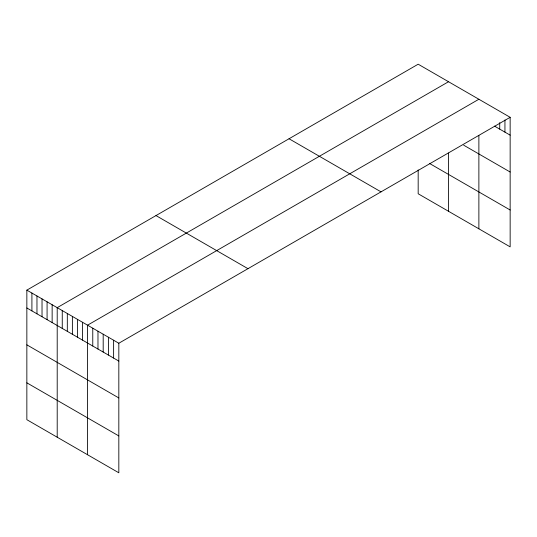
<?xml version="1.0" encoding="UTF-8"?>
<svg xmlns="http://www.w3.org/2000/svg" width="537" height="537" viewBox="0 0 537 537"><rect width="100%" height="100%" fill="white"/><g stroke="black" fill="none" stroke-linecap="round" stroke-linejoin="round"><path stroke-width="0.81" d="M510.15 117.308L118.825 343.237L118.825 472.795L26.85 419.692L26.85 290.134L418.175 64.205L510.15 117.308L510.15 246.866L418.175 193.763L418.175 169.954M448.529 81.725L57.204 307.654L57.204 437.219M478.876 99.251L87.551 325.18L87.551 454.745M494.517 126.121L510.15 135.149M463.7 145.198L510.15 172.015M429.741 163.577L510.15 210.001M289.04 138.761L381.015 191.863M155.985 215.579L247.96 268.675M26.85 290.134L118.825 343.237M26.85 307.976L118.825 361.079M26.85 344.841L118.825 397.944M26.85 382.827L118.825 435.93M504.941 119.973L504.941 132.136M499.725 122.644L499.725 129.128M478.876 135.525L478.876 228.816M448.529 153.058L448.529 211.289M113.616 340.223L113.616 358.065M108.4 337.216L108.4 355.058M103.191 334.209L103.191 352.05M97.976 331.195L97.976 349.043M92.767 328.188L92.767 346.029M82.497 322.26L82.497 340.102M77.435 319.34L77.435 337.182M72.381 316.421L72.381 334.262M67.32 313.501L67.32 331.342M62.258 310.574L62.258 328.422M52.143 304.734L52.143 322.576M47.081 301.814L47.081 319.656M42.027 298.894L42.027 316.736M36.966 295.974L36.966 313.816M31.911 293.054L31.911 310.896"/></g></svg>
